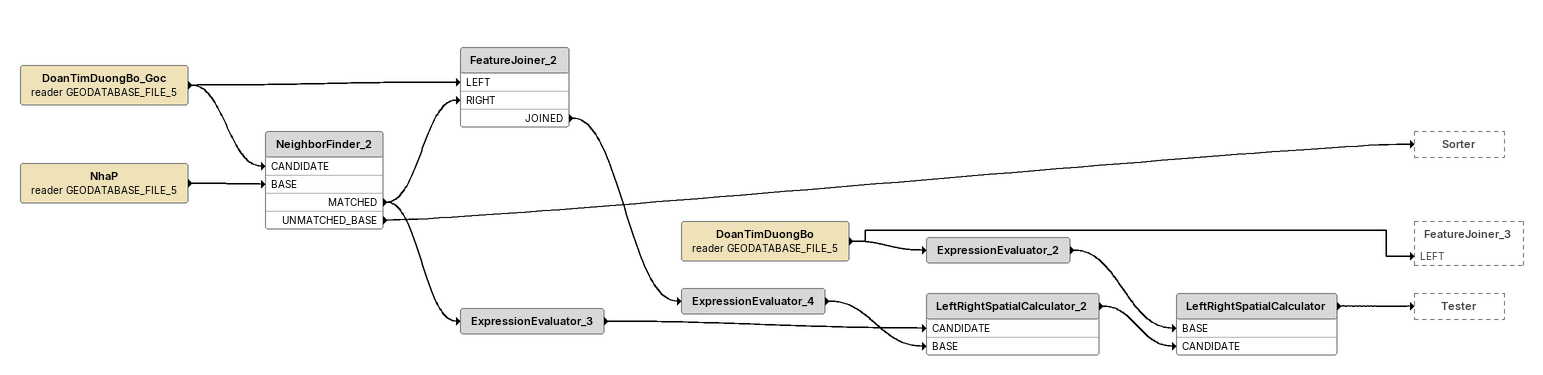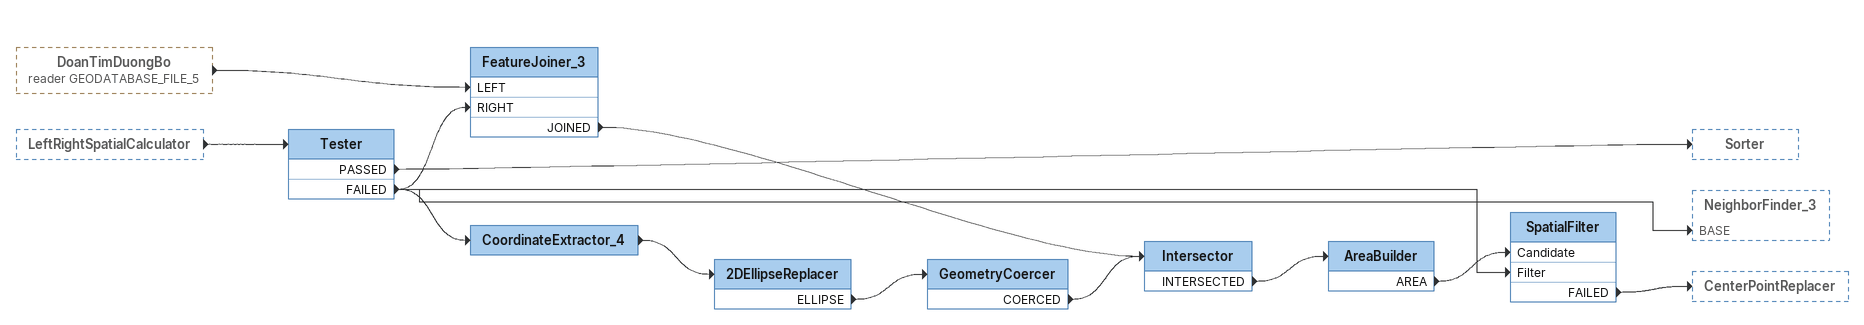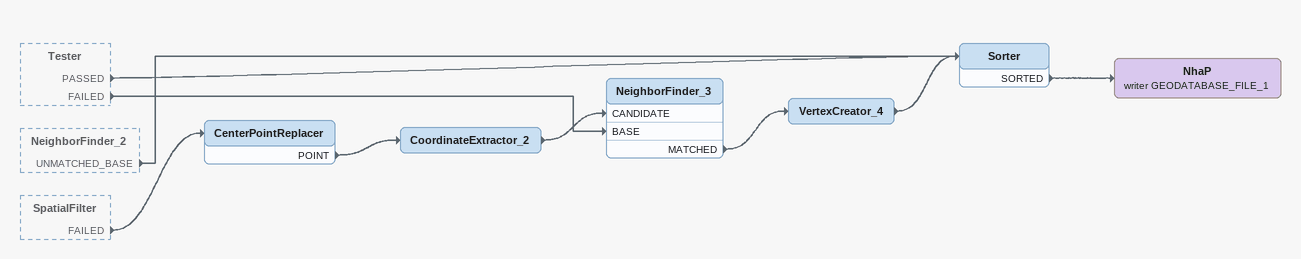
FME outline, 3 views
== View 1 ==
DoanTimDuongBo_Goc (reader GEODATABASE_FILE_5)
    -> FeatureJoiner_2 [LEFT]
    -> NeighborFinder_2 [CANDIDATE]
NhaP (reader GEODATABASE_FILE_5)
    -> NeighborFinder_2 [BASE]
NeighborFinder_2
    MATCHED -> ExpressionEvaluator_3
    MATCHED -> FeatureJoiner_2 [RIGHT]
    UNMATCHED_BASE -> Sorter
FeatureJoiner_2
    JOINED -> ExpressionEvaluator_4
ExpressionEvaluator_4
    -> LeftRightSpatialCalculator_2 [BASE]
ExpressionEvaluator_3
    -> LeftRightSpatialCalculator_2 [CANDIDATE]
LeftRightSpatialCalculator_2
    -> LeftRightSpatialCalculator [CANDIDATE]
DoanTimDuongBo (reader GEODATABASE_FILE_5)
    -> FeatureJoiner_3 [LEFT]
    -> ExpressionEvaluator_2
ExpressionEvaluator_2
    -> LeftRightSpatialCalculator [BASE]
LeftRightSpatialCalculator
    -> Tester

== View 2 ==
DoanTimDuongBo (reader GEODATABASE_FILE_5) [outside]
    -> FeatureJoiner_3 [LEFT]
LeftRightSpatialCalculator [outside]
    -> Tester
Tester
    PASSED -> Sorter
    FAILED -> FeatureJoiner_3 [RIGHT]
    FAILED -> CoordinateExtractor_4
    FAILED -> SpatialFilter [Filter]
    FAILED -> NeighborFinder_3 [BASE]
FeatureJoiner_3
    JOINED -> Intersector
CoordinateExtractor_4
    -> 2DEllipseReplacer
2DEllipseReplacer
    ELLIPSE -> GeometryCoercer
GeometryCoercer
    COERCED -> Intersector
Intersector
    INTERSECTED -> AreaBuilder
AreaBuilder
    AREA -> SpatialFilter [Candidate]
SpatialFilter
    FAILED -> CenterPointReplacer

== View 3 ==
Tester [outside]
    PASSED -> Sorter
    FAILED -> NeighborFinder_3 [BASE]
NeighborFinder_2 [outside]
    UNMATCHED_BASE -> Sorter
SpatialFilter [outside]
    FAILED -> CenterPointReplacer
CenterPointReplacer
    POINT -> CoordinateExtractor_2
CoordinateExtractor_2
    -> NeighborFinder_3 [CANDIDATE]
NeighborFinder_3
    MATCHED -> VertexCreator_4
VertexCreator_4
    -> Sorter
Sorter
    SORTED -> NhaP (writer GEODATABASE_FILE_1)
NhaP (writer GEODATABASE_FILE_1)
